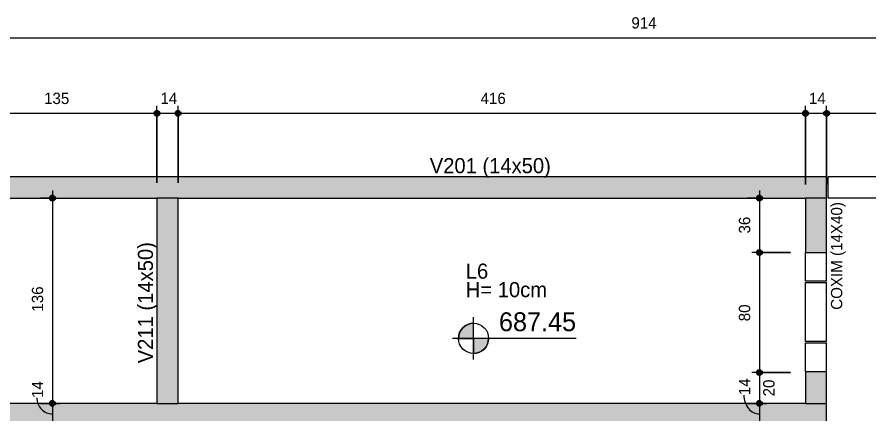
# Model space of a CAD drawing. Header units: centimetres. Extents: x 1490 to 17671, y -2277 to 8860.
# Drawn here: x 8981 to 9546, y 647 to 910 of the extents above; entities that cross this region are included whole.
import ezdxf

# ---------------------------------------------------------------- set-up
doc = ezdxf.new("R2010")
doc.units = ezdxf.units.CM
for name, color, linetype, lineweight, true_color in [('A-ANNO-DIMS-1', 1, 'Continuous', 9, 0xff0000), ('A-DETL-GENF-1', 9, 'Continuous', 9, 0xc0c0c0), ('A-DETL-GENF-2', 8, 'Continuous', 9, 0x808080), ('A-DETL-GENF-4', 251, 'Continuous', 9, 0x515151)]:
    doc.layers.add(name, color=color, linetype=linetype, lineweight=lineweight, true_color=true_color)
for name, color, linetype, lineweight in [('A-ANNO-DIMS-50', 7, 'Continuous', 9), ('A-DETL-THIN', 7, 'Continuous', 9), ('G-ANNO-TEXT', 7, 'Continuous', 9), ('S-BEAM', 7, 'Continuous', 9), ('S-BEAM-1', 7, 'Continuous', 13)]:
    doc.layers.add(name, color=color, linetype=linetype, lineweight=lineweight)
doc.styles.add('Bahnschrift_2', font='', dxfattribs={"height": 12.5})
doc.styles.add('Bahnschrift_7', font='', dxfattribs={"height": 10})
doc.styles.add('Bahnschrift_8', font='', dxfattribs={"height": 7.5})
doc.styles.get('Bahnschrift_2').set_extended_font_data('Bahnschrift')
doc.styles.get('Bahnschrift_7').set_extended_font_data('Bahnschrift')
doc.styles.get('Bahnschrift_8').set_extended_font_data('Bahnschrift')
doc.dimstyles.new('Linear_-_2_mm_Arial', dxfattribs={"dimscale": 30.48, "dimtxt": 8.33133, "dimasz": 0.393701, "dimexe": 0.164042, "dimexo": 0.328084, "dimgap": 0.131234, "dimtad": 1, "dimdec": 0, "dimzin": 0, "dimdsep": 46, "dimtxsty": 'Bahnschrift_8', "dimblk1": 'DOTSMALL', "dimblk2": 'DOTSMALL', "dimsah": 1, "dimcen": 0.09, "dimdle": 0.164042, "dimazin": 0, "dimtfac": 1, "dimtdec": 4, "dimtix": 1, "dimtmove": 0, "dimatfit": 3, "dimfxl": 1, "dimtvp": 1, "dimtolj": 1, "dimtzin": 0, "dimarcsym": 2})
doc.dimstyles.new('Linear_-_2_mm_Arial_1', dxfattribs={"dimscale": 30.48, "dimtxt": 8.33133, "dimasz": 0.393701, "dimexe": 0.164042, "dimexo": 0.328084, "dimgap": 0.131234, "dimtad": 1, "dimdec": 0, "dimzin": 0, "dimdsep": 46, "dimtxsty": 'Bahnschrift_8', "dimblk1": 'DOTSMALL', "dimblk2": 'DOTSMALL', "dimsah": 1, "dimcen": 0.09, "dimdle": 0.164042, "dimazin": 0, "dimtfac": 1, "dimtdec": 4, "dimtix": 1, "dimtmove": 1, "dimatfit": 3, "dimfxl": 1, "dimtvp": 1, "dimtolj": 1, "dimtzin": 0, "dimarcsym": 2})
doc.dimstyles.new('Linear_-_2_mm_Arial_2', dxfattribs={"dimscale": 30.48, "dimtxt": 8.33133, "dimasz": 0.393701, "dimexe": 0.164042, "dimexo": 0.328084, "dimgap": 0.131234, "dimtad": 1, "dimdec": 0, "dimzin": 0, "dimdsep": 46, "dimtxsty": 'Bahnschrift_8', "dimblk1": 'DOTSMALL', "dimblk2": 'DOTSMALL', "dimsah": 1, "dimcen": 0.09, "dimdle": 0.164042, "dimazin": 0, "dimtfac": 1, "dimtdec": 4, "dimtix": 1, "dimtmove": 2, "dimatfit": 3, "dimfxl": 1, "dimtvp": 1, "dimtolj": 1, "dimtzin": 0, "dimarcsym": 2})

# ---------------------------------------------------------------- blocks, each defined once
blk = doc.blocks.new('LEONE - BLOCO CANALETA 14X39X2 - LEONE - BLOCO CANALETA 14X39X19 2-3178326-FORMA DA COBERTURA')
at = {"layer": 'S-BEAM-1'}
for p, q in [((-19.5, 7), (19.5, 7)), ((-19.5, -7), (-19.5, 7)), ((19.5, 7), (19.5, -7)), ((-19.5, -7), (19.5, -7))]:
    blk.add_line(p, q, dxfattribs=at)
blk = doc.blocks.new('LEONE - BLOCO CANALETA 14X39X2 - LEONE - BLOCO CANALETA 14X39X19 2-V5-FORMA DA COBERTURA')
at = {"layer": 'S-BEAM-1'}
for p, q in [((0.5, 7), (19.5, 7)), ((19.5, 7), (19.5, -7)), ((0.5, -7), (19.5, -7))]:
    blk.add_line(p, q, dxfattribs=at)
blk = doc.blocks.new('LEONE - BLOCO CANALETA 14X39X1 - LEONE - BLOCO CANALETA 14X39X19 2-3186057-FORMA DA COBERTURA')
at = {"layer": 'S-BEAM-1'}
for p, q in [((-19.5, 7), (19.5, 7)), ((-19.5, -7), (-19.5, 7)), ((19.5, 7), (19.5, -7)), ((-19.5, -7), (19.5, -7))]:
    blk.add_line(p, q, dxfattribs=at)
blk = doc.blocks.new('LEONE - BLOCO CANALETA 14X39X2 - LEONE - BLOCO CANALETA 14X39X19 2-V4-FORMA DA COBERTURA')
at = {"layer": 'S-BEAM-1'}
for p, q in [((-19.5, 7), (-0.5, 7)), ((-19.5, -7), (-19.5, 7)), ((-19.5, -7), (-0.5, -7))]:
    blk.add_line(p, q, dxfattribs=at)
blk = doc.blocks.new('DIMBLOCK3-FORMA DA COBERTURA')
at = {"layer": 'A-ANNO-DIMS-50', "lineweight": 35, "true_color": 0xff0000}
h = blk.add_hatch(color=1, dxfattribs=at)
edge = h.paths.add_edge_path()
edge.add_arc((8939.29, 896.4), 1.5, 0, 360)
h = blk.add_hatch(color=1, dxfattribs=at)
edge = h.paths.add_edge_path()
edge.add_arc((9853.29, 896.4), 1.5, 0, 360)
at = {"layer": 'A-ANNO-DIMS-50', "color": 1, "true_color": 0xff0000}
for p, q in [((8939.29, 888.52), (8939.29, 901.4)), ((9853.29, 814.24), (9853.29, 901.4)), ((8939.29, 896.4), (9858.29, 896.4)), ((8939.29, 896.4), (8939.29, 888.52)), ((9853.29, 896.4), (9853.29, 814.24))]:
    blk.add_line(p, q, dxfattribs=at)
at = {"layer": 'A-ANNO-DIMS-50', "color": 1, "lineweight": 35, "true_color": 0xff0000}
for centre in [(8939.29, 896.4), (9853.29, 896.4)]:
    blk.add_circle(centre, 1.5, dxfattribs=at)
at = {"layer": 'A-ANNO-DIMS-50', "color": 0, "insert": (9388.85, 910.04), "char_height": 7.5, "width": 17.8745, "attachment_point": 1, "line_spacing_factor": 1.009858, "style": 'Bahnschrift_8'}
blk.add_mtext('914', dxfattribs=at)
blk = doc.blocks.new('_DotSmall')
at = {"color": 0, "linetype": 'ByBlock', "const_width": 0.5}
blk.add_lwpolyline([(-0.0625, 0, 1), (0.0625, 0, 1)], format="xyb", close=True, dxfattribs=at)
blk = doc.blocks.new('DIMBLOCK13-FORMA DA COBERTURA')
at = {"layer": 'A-ANNO-DIMS-50', "lineweight": 35, "true_color": 0xff0000}
h = blk.add_hatch(color=1, dxfattribs=at)
edge = h.paths.add_edge_path()
edge.add_arc((8939.29, 846.4), 1.5, 0, 360)
h = blk.add_hatch(color=1, dxfattribs=at)
edge = h.paths.add_edge_path()
edge.add_arc((9074.29, 846.4), 1.5, 0, 360)
at = {"layer": 'A-ANNO-DIMS-50', "color": 1, "true_color": 0xff0000}
for p, q in [((8939.29, 838.52), (8939.29, 851.4)), ((9074.29, 800.24), (9074.29, 851.4)), ((8939.29, 846.4), (9074.29, 846.4)), ((8939.29, 846.4), (8939.29, 838.52)), ((9074.29, 846.4), (9074.29, 800.24))]:
    blk.add_line(p, q, dxfattribs=at)
at = {"layer": 'A-ANNO-DIMS-50', "color": 1, "lineweight": 35, "true_color": 0xff0000}
for centre in [(8939.29, 846.4), (9074.29, 846.4)]:
    blk.add_circle(centre, 1.5, dxfattribs=at)
at = {"layer": 'A-ANNO-DIMS-50', "color": 0, "insert": (8999.41, 860.04), "char_height": 7.5, "width": 17.723, "attachment_point": 1, "line_spacing_factor": 1.009858, "style": 'Bahnschrift_8'}
blk.add_mtext('135', dxfattribs=at)
blk = doc.blocks.new('DIMBLOCK14-FORMA DA COBERTURA')
at = {"layer": 'A-ANNO-DIMS-50', "lineweight": 35, "true_color": 0xff0000}
h = blk.add_hatch(color=1, dxfattribs=at)
edge = h.paths.add_edge_path()
edge.add_arc((9074.29, 846.4), 1.5, 0, 360)
h = blk.add_hatch(color=1, dxfattribs=at)
edge = h.paths.add_edge_path()
edge.add_arc((9088.29, 846.4), 1.5, 0, 360)
at = {"layer": 'A-ANNO-DIMS-50', "color": 1, "true_color": 0xff0000}
for p, q in [((9074.29, 800.24), (9074.29, 851.4)), ((9088.29, 800.24), (9088.29, 851.4)), ((9074.29, 846.4), (9088.29, 846.4)), ((9074.29, 846.4), (9074.29, 800.24)), ((9088.29, 846.4), (9088.29, 800.24))]:
    blk.add_line(p, q, dxfattribs=at)
at = {"layer": 'A-ANNO-DIMS-50', "color": 1, "lineweight": 35, "true_color": 0xff0000}
for centre in [(9074.29, 846.4), (9088.29, 846.4)]:
    blk.add_circle(centre, 1.5, dxfattribs=at)
at = {"layer": 'A-ANNO-DIMS-50', "color": 0, "insert": (9076.56, 860.04), "char_height": 7.5, "width": 11.3609, "attachment_point": 1, "line_spacing_factor": 1.009858, "style": 'Bahnschrift_8'}
blk.add_mtext('14', dxfattribs=at)
blk = doc.blocks.new('DIMBLOCK15-FORMA DA COBERTURA')
at = {"layer": 'A-ANNO-DIMS-50', "lineweight": 35, "true_color": 0xff0000}
h = blk.add_hatch(color=1, dxfattribs=at)
edge = h.paths.add_edge_path()
edge.add_arc((9088.29, 846.4), 1.5, 0, 360)
h = blk.add_hatch(color=1, dxfattribs=at)
edge = h.paths.add_edge_path()
edge.add_arc((9504.29, 846.4), 1.5, 0, 360)
at = {"layer": 'A-ANNO-DIMS-50', "color": 1, "true_color": 0xff0000}
for p, q in [((9088.29, 800.24), (9088.29, 851.4)), ((9504.29, 799.24), (9504.29, 851.4)), ((9088.29, 846.4), (9504.29, 846.4)), ((9088.29, 846.4), (9088.29, 800.24)), ((9504.29, 846.4), (9504.29, 799.24))]:
    blk.add_line(p, q, dxfattribs=at)
at = {"layer": 'A-ANNO-DIMS-50', "color": 1, "lineweight": 35, "true_color": 0xff0000}
for centre in [(9088.29, 846.4), (9504.29, 846.4)]:
    blk.add_circle(centre, 1.5, dxfattribs=at)
at = {"layer": 'A-ANNO-DIMS-50', "color": 0, "insert": (9288.85, 860.04), "char_height": 7.5, "width": 17.8745, "attachment_point": 1, "line_spacing_factor": 1.009858, "style": 'Bahnschrift_8'}
blk.add_mtext('416', dxfattribs=at)
blk = doc.blocks.new('DIMBLOCK16-FORMA DA COBERTURA')
at = {"layer": 'A-ANNO-DIMS-50', "lineweight": 35, "true_color": 0xff0000}
h = blk.add_hatch(color=1, dxfattribs=at)
edge = h.paths.add_edge_path()
edge.add_arc((9504.29, 846.4), 1.5, 0, 360)
h = blk.add_hatch(color=1, dxfattribs=at)
edge = h.paths.add_edge_path()
edge.add_arc((9518.29, 846.4), 1.5, 0, 360)
at = {"layer": 'A-ANNO-DIMS-50', "color": 1, "true_color": 0xff0000}
for p, q in [((9504.29, 799.24), (9504.29, 851.4)), ((9518.29, 799.24), (9518.29, 851.4)), ((9504.29, 846.4), (9518.29, 846.4)), ((9504.29, 846.4), (9504.29, 799.24)), ((9518.29, 846.4), (9518.29, 799.24))]:
    blk.add_line(p, q, dxfattribs=at)
at = {"layer": 'A-ANNO-DIMS-50', "color": 1, "lineweight": 35, "true_color": 0xff0000}
for centre in [(9504.29, 846.4), (9518.29, 846.4)]:
    blk.add_circle(centre, 1.5, dxfattribs=at)
at = {"layer": 'A-ANNO-DIMS-50', "color": 0, "insert": (9506.56, 860.04), "char_height": 7.5, "width": 11.3609, "attachment_point": 1, "line_spacing_factor": 1.009858, "style": 'Bahnschrift_8'}
blk.add_mtext('14', dxfattribs=at)
blk = doc.blocks.new('DIMBLOCK17-FORMA DA COBERTURA')
at = {"layer": 'A-ANNO-DIMS-50', "lineweight": 35, "true_color": 0xff0000}
h = blk.add_hatch(color=1, dxfattribs=at)
edge = h.paths.add_edge_path()
edge.add_arc((9518.29, 846.4), 1.5, 0, 360)
h = blk.add_hatch(color=1, dxfattribs=at)
edge = h.paths.add_edge_path()
edge.add_arc((9839.29, 846.4), 1.5, 0, 360)
at = {"layer": 'A-ANNO-DIMS-50', "color": 1, "true_color": 0xff0000}
for p, q in [((9518.29, 799.24), (9518.29, 851.4)), ((9839.29, 814.24), (9839.29, 851.4)), ((9518.29, 846.4), (9839.29, 846.4)), ((9518.29, 846.4), (9518.29, 799.24)), ((9839.29, 846.4), (9839.29, 814.24))]:
    blk.add_line(p, q, dxfattribs=at)
at = {"layer": 'A-ANNO-DIMS-50', "color": 1, "lineweight": 35, "true_color": 0xff0000}
for centre in [(9518.29, 846.4), (9839.29, 846.4)]:
    blk.add_circle(centre, 1.5, dxfattribs=at)
at = {"layer": 'A-ANNO-DIMS-50', "color": 0, "insert": (9671.53, 860.04), "char_height": 7.5, "width": 17.4201, "attachment_point": 1, "line_spacing_factor": 1.009858, "style": 'Bahnschrift_8'}
blk.add_mtext('321', dxfattribs=at)
blk = doc.blocks.new('DIMBLOCK245-FORMA DA COBERTURA')
at = {"layer": 'A-ANNO-DIMS-50', "lineweight": 35, "true_color": 0xff0000}
h = blk.add_hatch(color=1, dxfattribs=at)
edge = h.paths.add_edge_path()
edge.add_arc((9004.96, 790.24), 1.5, 0, 360)
h = blk.add_hatch(color=1, dxfattribs=at)
edge = h.paths.add_edge_path()
edge.add_arc((9004.96, 654.24), 1.5, 0, 360)
at = {"layer": 'A-ANNO-DIMS-50', "color": 1, "true_color": 0xff0000}
for p, q in [((9004.96, 795.24), (9004.96, 654.24)), ((8997.08, 790.24), (9009.96, 790.24)), ((9004.96, 790.24), (8997.08, 790.24)), ((8997.08, 654.24), (9009.96, 654.24)), ((9004.96, 654.24), (8997.08, 654.24))]:
    blk.add_line(p, q, dxfattribs=at)
at = {"layer": 'A-ANNO-DIMS-50', "color": 1, "lineweight": 35, "true_color": 0xff0000}
for centre in [(9004.96, 790.24), (9004.96, 654.24)]:
    blk.add_circle(centre, 1.5, dxfattribs=at)
at = {"layer": 'A-ANNO-DIMS-50', "color": 0, "insert": (8991.31, 714.99), "char_height": 7.5, "width": 17.4201, "attachment_point": 1, "rotation": 90, "line_spacing_factor": 1.009858, "style": 'Bahnschrift_8'}
blk.add_mtext('136', dxfattribs=at)
blk = doc.blocks.new('DIMBLOCK246-FORMA DA COBERTURA')
at = {"layer": 'A-ANNO-DIMS-50', "lineweight": 35, "true_color": 0xff0000}
h = blk.add_hatch(color=1, dxfattribs=at)
edge = h.paths.add_edge_path()
edge.add_arc((9004.96, 654.24), 1.5, 0, 360)
h = blk.add_hatch(color=1, dxfattribs=at)
edge = h.paths.add_edge_path()
edge.add_arc((9004.96, 640.24), 1.5, 0, 360)
at = {"layer": 'A-ANNO-DIMS-50', "color": 1, "true_color": 0xff0000}
for p, q in [((8997.08, 654.24), (9009.96, 654.24)), ((9004.96, 654.24), (8997.08, 654.24)), ((9004.96, 654.24), (9004.96, 640.24)), ((8997.08, 640.24), (9009.96, 640.24)), ((9004.96, 640.24), (8997.08, 640.24))]:
    blk.add_line(p, q, dxfattribs=at)
at = {"layer": 'A-ANNO-DIMS-50', "color": 1, "lineweight": 35, "true_color": 0xff0000}
for centre in [(9004.96, 654.24), (9004.96, 640.24)]:
    blk.add_circle(centre, 1.5, dxfattribs=at)
at = {"layer": 'A-ANNO-DIMS-50', "color": 1, "true_color": 0xff0000}
blk.add_ellipse((9004.96, 657.83), major_axis=(0, 10.58), ratio=0.974265, start_param=1.570796, end_param=3.141593, dxfattribs=at)
at = {"layer": 'A-ANNO-DIMS-50', "color": 0, "insert": (8991.31, 657.83), "char_height": 7.5, "width": 11.3609, "attachment_point": 1, "rotation": 90, "line_spacing_factor": 1.009858, "style": 'Bahnschrift_8'}
blk.add_mtext('14', dxfattribs=at)
blk = doc.blocks.new('DIMBLOCK264-FORMA DA COBERTURA')
at = {"layer": 'A-ANNO-DIMS-50', "lineweight": 35, "true_color": 0xff0000}
h = blk.add_hatch(color=1, dxfattribs=at)
edge = h.paths.add_edge_path()
edge.add_arc((9473.77, 790.24), 1.5, 0, 360)
h = blk.add_hatch(color=1, dxfattribs=at)
edge = h.paths.add_edge_path()
edge.add_arc((9473.77, 754.24), 1.5, 0, 360)
at = {"layer": 'A-ANNO-DIMS-50', "color": 1, "true_color": 0xff0000}
for p, q in [((9473.77, 795.24), (9473.77, 754.24)), ((9465.89, 790.24), (9478.77, 790.24)), ((9473.77, 790.24), (9465.89, 790.24)), ((9494.29, 754.24), (9468.77, 754.24)), ((9473.77, 754.24), (9494.29, 754.24))]:
    blk.add_line(p, q, dxfattribs=at)
at = {"layer": 'A-ANNO-DIMS-50', "color": 1, "lineweight": 35, "true_color": 0xff0000}
for centre in [(9473.77, 790.24), (9473.77, 754.24)]:
    blk.add_circle(centre, 1.5, dxfattribs=at)
at = {"layer": 'A-ANNO-DIMS-50', "color": 0, "insert": (9460.12, 766.75), "char_height": 7.5, "width": 13.1787, "attachment_point": 1, "rotation": 90, "line_spacing_factor": 1.009858, "style": 'Bahnschrift_8'}
blk.add_mtext('36', dxfattribs=at)
blk = doc.blocks.new('DIMBLOCK265-FORMA DA COBERTURA')
at = {"layer": 'A-ANNO-DIMS-50', "lineweight": 35, "true_color": 0xff0000}
h = blk.add_hatch(color=1, dxfattribs=at)
edge = h.paths.add_edge_path()
edge.add_arc((9473.77, 754.24), 1.5, 0, 360)
h = blk.add_hatch(color=1, dxfattribs=at)
edge = h.paths.add_edge_path()
edge.add_arc((9473.77, 674.74), 1.5, 0, 360)
at = {"layer": 'A-ANNO-DIMS-50', "color": 1, "true_color": 0xff0000}
for p, q in [((9494.29, 754.24), (9468.77, 754.24)), ((9473.77, 754.24), (9473.77, 674.74)), ((9473.77, 754.24), (9494.29, 754.24)), ((9494.29, 674.74), (9468.77, 674.74)), ((9473.77, 674.74), (9494.29, 674.74))]:
    blk.add_line(p, q, dxfattribs=at)
at = {"layer": 'A-ANNO-DIMS-50', "color": 1, "lineweight": 35, "true_color": 0xff0000}
for centre in [(9473.77, 754.24), (9473.77, 674.74)]:
    blk.add_circle(centre, 1.5, dxfattribs=at)
at = {"layer": 'A-ANNO-DIMS-50', "color": 0, "insert": (9460.12, 708.62), "char_height": 7.5, "width": 14.0875, "attachment_point": 1, "rotation": 90, "line_spacing_factor": 1.009858, "style": 'Bahnschrift_8'}
blk.add_mtext('80', dxfattribs=at)
blk = doc.blocks.new('DIMBLOCK266-FORMA DA COBERTURA')
at = {"layer": 'A-ANNO-DIMS-50', "lineweight": 35, "true_color": 0xff0000}
h = blk.add_hatch(color=1, dxfattribs=at)
edge = h.paths.add_edge_path()
edge.add_arc((9473.77, 674.74), 1.5, 0, 360)
h = blk.add_hatch(color=1, dxfattribs=at)
edge = h.paths.add_edge_path()
edge.add_arc((9473.77, 654.24), 1.5, 0, 360)
at = {"layer": 'A-ANNO-DIMS-50', "color": 1, "true_color": 0xff0000}
for p, q in [((9494.29, 674.74), (9468.77, 674.74)), ((9473.77, 674.74), (9473.77, 654.24)), ((9473.77, 674.74), (9494.29, 674.74)), ((9465.89, 654.24), (9478.77, 654.24)), ((9473.77, 654.24), (9465.89, 654.24))]:
    blk.add_line(p, q, dxfattribs=at)
at = {"layer": 'A-ANNO-DIMS-50', "color": 1, "lineweight": 35, "true_color": 0xff0000}
for centre in [(9473.77, 674.74), (9473.77, 654.24)]:
    blk.add_circle(centre, 1.5, dxfattribs=at)
at = {"layer": 'A-ANNO-DIMS-50', "color": 0, "insert": (9476.25, 658.88), "char_height": 7.5, "width": 13.4816, "attachment_point": 1, "rotation": 90, "line_spacing_factor": 1.009858, "style": 'Bahnschrift_8'}
blk.add_mtext('20', dxfattribs=at)
blk = doc.blocks.new('DIMBLOCK267-FORMA DA COBERTURA')
at = {"layer": 'A-ANNO-DIMS-50', "lineweight": 35, "true_color": 0xff0000}
h = blk.add_hatch(color=1, dxfattribs=at)
edge = h.paths.add_edge_path()
edge.add_arc((9473.77, 654.24), 1.5, 0, 360)
h = blk.add_hatch(color=1, dxfattribs=at)
edge = h.paths.add_edge_path()
edge.add_arc((9473.77, 640.24), 1.5, 0, 360)
at = {"layer": 'A-ANNO-DIMS-50', "color": 1, "true_color": 0xff0000}
for p, q in [((9465.89, 654.24), (9478.77, 654.24)), ((9473.77, 654.24), (9465.89, 654.24)), ((9473.77, 654.24), (9473.77, 640.24)), ((9465.89, 640.24), (9478.77, 640.24)), ((9473.77, 640.24), (9465.89, 640.24))]:
    blk.add_line(p, q, dxfattribs=at)
at = {"layer": 'A-ANNO-DIMS-50', "color": 1, "lineweight": 35, "true_color": 0xff0000}
for centre in [(9473.77, 654.24), (9473.77, 640.24)]:
    blk.add_circle(centre, 1.5, dxfattribs=at)
at = {"layer": 'A-ANNO-DIMS-50', "color": 1, "true_color": 0xff0000}
blk.add_ellipse((9473.77, 659.67), major_axis=(0, 12.43), ratio=0.829738, start_param=1.570796, end_param=3.141593, dxfattribs=at)
at = {"layer": 'A-ANNO-DIMS-50', "color": 0, "insert": (9460.12, 659.67), "char_height": 7.5, "width": 11.3609, "attachment_point": 1, "rotation": 90, "line_spacing_factor": 1.009858, "style": 'Bahnschrift_8'}
blk.add_mtext('14', dxfattribs=at)

msp = doc.modelspace()

# ---------------------------------------------------------------- hatches: boundary and pattern name
at = {"layer": 'A-DETL-GENF-1'}
h = msp.add_hatch(color=256, dxfattribs=at)
h.paths.add_polyline_path([(9518.29, 619.24), (9518.29, 640.24), (9504.29, 640.24), (9504.29, 619.24)])
h.paths.add_polyline_path([(9504.29, 654.24), (9518.29, 654.24), (9518.29, 675.24), (9504.29, 675.24)])
h.paths.add_polyline_path([(9518.29, 754.24), (9518.29, 790.24), (9504.29, 790.24), (9504.29, 754.24)])
at = {"layer": 'A-DETL-GENF-2'}
for points in [[(8654.31, 790.24), (9518.29, 790.24), (9518.29, 804.24), (8654.31, 804.24)], [(9088.29, 654.24), (9088.29, 790.24), (9074.29, 790.24), (9074.29, 654.24)], [(9518.29, 640.24), (9518.29, 654.24), (8654.29, 654.24), (8654.29, 640.24), (9504.29, 640.24)]]:
    msp.add_hatch(color=256, dxfattribs=at).paths.add_polyline_path(points)
at = {"layer": 'A-DETL-GENF-4'}
for points in [[(9274.53, 697.28), (9284.19, 697.28), (9284.19, 707.28), (9281.6, 706.94), (9279.19, 705.94), (9277.12, 704.35), (9275.53, 702.28), (9274.53, 699.87), (9274.19, 697.28)], [(9284.19, 687.28), (9286.78, 687.62), (9289.19, 688.62), (9291.26, 690.21), (9292.85, 692.28), (9293.85, 694.69), (9294.19, 697.28), (9284.19, 697.28), (9284.19, 687.62)]]:
    msp.add_hatch(color=256, dxfattribs=at).paths.add_polyline_path(points)

# ---------------------------------------------------------------- linework, layer by layer
at = {"layer": 'A-DETL-THIN'}
for p, q in [((9518.29, 804.24), (8654.31, 804.24)), ((9518.29, 790.24), (9518.29, 804.24)), ((8668.29, 790.24), (9074.29, 790.24)), ((9088.29, 790.24), (9074.29, 790.24)), ((9074.29, 790.24), (9074.29, 654.24)), ((9088.29, 790.24), (9504.29, 790.24)), ((9088.29, 654.24), (9088.29, 790.24)), ((9504.29, 790.24), (9504.29, 754.24)), ((9518.29, 790.24), (9504.29, 790.24)), ((9518.29, 754.24), (9518.29, 790.24)), ((9504.29, 754.24), (9518.29, 754.24)), ((9284.19, 683.28), (9284.19, 711.28)), ((9284.19, 697.28), (9284.19, 707.28)), ((9352.19, 697.28), (9270.19, 697.28)), ((9274.19, 697.28), (9284.19, 697.28)), ((9294.19, 697.28), (9284.19, 697.28)), ((9284.19, 697.28), (9284.19, 687.28)), ((9518.29, 675.24), (9504.29, 675.24)), ((9504.29, 675.24), (9504.29, 654.24)), ((9518.29, 654.24), (9518.29, 675.24)), ((9074.29, 654.24), (8668.29, 654.24)), ((9074.29, 654.24), (9088.29, 654.24)), ((9504.29, 654.24), (9088.29, 654.24)), ((9504.29, 654.24), (9518.29, 654.24)), ((9518.29, 640.24), (9518.29, 654.24))]:
    msp.add_line(p, q, dxfattribs=at)
msp.add_circle((9284.19, 697.28), 10, dxfattribs=at)
for start, end in [(90, 180), (270, 360)]:
    msp.add_arc((9284.19, 697.28), 10, start, end, dxfattribs=at)

# ---------------------------------------------------------------- block references
at = {"layer": 'S-BEAM'}
for name, p, rotation in [('LEONE - BLOCO CANALETA 14X39X1 - LEONE - BLOCO CANALETA 14X39X19 2-3186057-FORMA DA COBERTURA', (9538.79, 797.24), 180), ('LEONE - BLOCO CANALETA 14X39X2 - LEONE - BLOCO CANALETA 14X39X19 2-V4-FORMA DA COBERTURA', (9511.29, 754.74), 90.0000000000001), ('LEONE - BLOCO CANALETA 14X39X2 - LEONE - BLOCO CANALETA 14X39X19 2-3178326-FORMA DA COBERTURA', (9511.29, 714.74), 90.0000000000001), ('LEONE - BLOCO CANALETA 14X39X2 - LEONE - BLOCO CANALETA 14X39X19 2-V5-FORMA DA COBERTURA', (9511.29, 674.74), 90.0000000000001)]:
    msp.add_blockref(name, p, dxfattribs=dict(at, rotation=rotation))

# ---------------------------------------------------------------- texts
at = {"layer": 'G-ANNO-TEXT', "attachment_point": 1}
for s, insert, char_height, width, style in [('V201 (14x50)', (9255.16, 816.73), 10, 93.7974, 'Bahnschrift_7'), ('L6', (9279.04, 746.85), 10, 18.8397, 'Bahnschrift_7'), ('H= 10cm', (9279.04, 734.59), 10, 62.9325, 'Bahnschrift_7'), ('687.45', (9301.05, 714.56), 12.5, 62.1308, 'Bahnschrift_2')]:
    msp.add_mtext(s, dxfattribs=dict(at, insert=insert, char_height=char_height, width=width, style=style))
at = {"layer": 'G-ANNO-TEXT', "attachment_point": 1, "rotation": 90}
for s, insert, char_height, width, style in [('COXIM (14X40)', (9521.18, 716.24), 7.5, 82.9747, 'Bahnschrift_8'), ('V211 (14x50)', (9061.63, 680.78), 10, 89.789, 'Bahnschrift_7')]:
    msp.add_mtext(s, dxfattribs=dict(at, insert=insert, char_height=char_height, width=width, style=style))

# ---------------------------------------------------------------- dimensions: what is measured, and where the dimension line sits
at = {"layer": 'A-ANNO-DIMS-1'}
for base, p1, p2, override, picture, middle in [((9853.29, 896.4), (8939.29, 898.52), (9853.29, 804.24), {"dimpost": '<>', "dimfxl": 918.849243}, 'DIMBLOCK3-FORMA DA COBERTURA', (9396.29, 904.19)), ((9074.29, 846.4), (8939.29, 848.52), (9074.29, 790.24), {"dimpost": '<>', "dimfxl": 147.041054}, 'DIMBLOCK13-FORMA DA COBERTURA', (9006.79, 854.23)), ((9088.29, 846.4), (9074.29, 790.24), (9088.29, 790.24), {"dimpost": '<>', "dimfxl": 14}, 'DIMBLOCK14-FORMA DA COBERTURA', (9081.29, 854.15)), ((9504.29, 846.4), (9088.29, 790.24), (9504.29, 789.24), {"dimpost": '<>', "dimfxl": 416.001202}, 'DIMBLOCK15-FORMA DA COBERTURA', (9296.29, 854.19)), ((9518.29, 846.4), (9504.29, 789.24), (9518.29, 789.24), {"dimpost": '<>', "dimfxl": 14}, 'DIMBLOCK16-FORMA DA COBERTURA', (9511.29, 854.15)), ((9839.29, 846.4), (9518.29, 789.24), (9839.29, 804.24), {"dimpost": '<>', "dimfxl": 321.350276}, 'DIMBLOCK17-FORMA DA COBERTURA', (9678.79, 854.23))]:
    dim = msp.add_linear_dim(base=base, p1=p1, p2=p2, dimstyle='Linear_-_2_mm_Arial', override=override, dxfattribs=at)
    dim.commit()
    dim.dimension.update_dxf_attribs({"geometry": picture, "text_midpoint": middle})
for base, p1, p2, override, picture, middle in [((9004.96, 654.24), (9007.08, 790.24), (9007.08, 654.24), {"dimpost": '<>', "dimfxl": 136}, 'DIMBLOCK245-FORMA DA COBERTURA', (8997.13, 722.24)), ((9473.77, 754.24), (9475.89, 790.24), (9504.29, 754.24), {"dimpost": '<>', "dimfxl": 45.855267}, 'DIMBLOCK264-FORMA DA COBERTURA', (9465.94, 772.24)), ((9473.76905193, 674.7435659), (9504.29293371, 754.2435659), (9504.29293371, 674.7435659), {"dimpost": '<>', "dimfxl": 79.5}, 'DIMBLOCK265-FORMA DA COBERTURA', (9465.93394185, 714.4935659))]:
    dim = msp.add_linear_dim(base=base, p1=p1, p2=p2, angle=90, dimstyle='Linear_-_2_mm_Arial', override=override, dxfattribs=at)
    dim.commit()
    dim.dimension.update_dxf_attribs({"geometry": picture, "text_midpoint": middle})
for base, p1, p2, dimstyle, override, picture, middle in [((9473.76905193, 654.2435659), (9504.29293371, 674.7435659), (9475.89037227, 654.2435659), 'Linear_-_2_mm_Arial_2', {"dimpost": '<>', "dimfxl": 35.027925}, 'DIMBLOCK266-FORMA DA COBERTURA', (9481.25193764, 665.61703319)), ((9004.96, 640.24), (9007.08, 654.24), (9007.08, 640.24), 'Linear_-_2_mm_Arial_1', {"dimpost": '<>', "dimfxl": 14}, 'DIMBLOCK246-FORMA DA COBERTURA', (8996.31, 663.51)), ((9473.77, 640.24), (9475.89, 654.24), (9475.89, 640.24), 'Linear_-_2_mm_Arial_1', {"dimpost": '<>', "dimfxl": 14}, 'DIMBLOCK267-FORMA DA COBERTURA', (9465.12, 665.35))]:
    dim = msp.add_linear_dim(base=base, p1=p1, p2=p2, angle=90, dimstyle=dimstyle, override=override, dxfattribs=at)
    dim.commit()
    dim.dimension.update_dxf_attribs({"geometry": picture, "text_midpoint": middle, "dimtype": 160, "text_rotation": 90})

doc.saveas('drawing.dxf')
